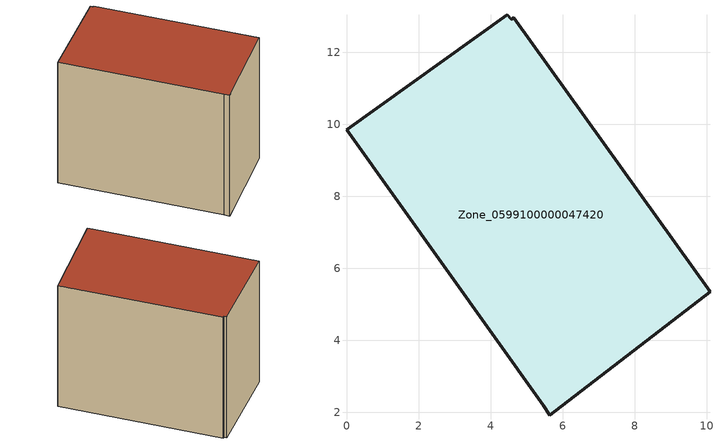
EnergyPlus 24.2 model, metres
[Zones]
Zone_0599100000047420
 floor ground (C_G): 10.09,5.34 5.65,1.93 5.46,2.19 0,9.84 4.47,13.04 4.58,12.91 4.65,12.96 z0
 wall outside (C_F): 5.65,1.93 10.09,5.34 4.65,12.96 4.58,12.91 4.47,13.04 0,9.84 5.46,2.19 5.65,1.93 z0:7.91
 roof outside (C_R): 4.65,12.96 4.58,12.91 4.47,13.04 0,9.84 5.46,2.19 5.65,1.93 10.09,5.34 z7.91
[BUILDING]
Pand.0599100000047420: North Axis=0; Terrain=City; Loads Convergence Tolerance Value=0.04; Temperature Convergence Tolerance Value=0.4; Solar Distribution=FullExterior; Maximum Number of Warmup Days=25; Minimum Number of Warmup Days=1
[Site:Location]
Rotterdam.The.Hague.AP_ZH_NLD Design_Conditions: Latitude=51.96; Longitude=4.45; Time Zone=1; Elevation=-4.5
[SITE:GROUNDTEMPERATURE:BUILDINGSURFACE]
18, 18, 18, 18, 18, 18, 18, 18, 18, 18, 18, 18
[MATERIAL] Thermal Absorptance=0.9; Solar Absorptance=0.7; Visible Absorptance=0.7
Name | Roughness | Thickness | Conductivity | Density | Specific Heat
G.TC.1975-1991 | MediumSmooth | 0.15 | 0.288461 | 540 | 1210
F.TC.1975-1991 | Rough | 0.3 | 0.230769 | 1920 | 840
R.TC.1975-1991 | MediumRough | 0.2 | 0.153846 | 1500 | 1000
[CONSTRUCTION]
C_G: G.TC.1975-1991
C_F: F.TC.1975-1991
C_R: R.TC.1975-1991
[ZONE]
Zone_0599100000047420: Type=1; Multiplier=1; Ceiling Height=Autocalculate; Volume=Autocalculate; Floor Area=autocalculate; Part of Total Floor Area=Yes
[ZONEINFILTRATION:DESIGNFLOWRATE]
Infil_Zone_0599100000047420: Zone or ZoneList or Space or SpaceList=Zone_0599100000047420; Schedule=AlwaysOn; Design Flow Rate Calculation Method=Flow/Area; Flow Rate per Floor Area=0.003; Constant Term Coefficient=1; Temperature Term Coefficient=0; Velocity Term Coefficient=0; Velocity Squared Term Coefficient=0
[HVACTEMPLATE:ZONE:IDEALLOADSAIRSYSTEM]
Zone_0599100000047420: Maximum Heating Supply Air Temperature=50; Minimum Cooling Supply Air Temperature=13; Maximum Heating Supply Air Humidity Ratio=0.0156; Minimum Cooling Supply Air Humidity Ratio=0.0077; Heating Limit=NoLimit; Cooling Limit=NoLimit; Dehumidification Control Type=ConstantSensibleHeatRatio; Cooling Sensible Heat Ratio=0.7; Dehumidification Setpoint=60; Humidification Control Type=None; Humidification Setpoint=30; Outdoor Air Method=None; Outdoor Air Flow Rate per Person=0.00944; Outdoor Air Flow Rate per Zone Floor Area=0; Outdoor Air Flow Rate per Zone=0; Demand Controlled Ventilation Type=None; Outdoor Air Economizer Type=NoEconomizer; Heat Recovery Type=None; Sensible Heat Recovery Effectiveness=0.7; Latent Heat Recovery Effectiveness=0.65
[ZONECONTROL:THERMOSTAT]
ThermostatControl_Zone_0599100000047420: Zone or ZoneList=Zone_0599100000047420; Control Type Schedule=DualSetpointControlType; Control 1=Thermostat_Zone_0599100000047420; Temperature Difference Between Cutout And Setpoint=0
[THERMOSTATSETPOINT:DUALSETPOINT]
Thermostat_Zone_0599100000047420: Heating Setpoint Temperature Schedule=HeatingSetpoint_Zone_0599100000047420; Cooling Setpoint Temperature Schedule=CoolingSetpoint_Zone_0599100000047420
[SCHEDULE:COMPACT]
HeatingSetpoint_Zone_0599100000047420: Through: 12/31, For: AllDays, Until: 24:00, 21
CoolingSetpoint_Zone_0599100000047420: Through: 12/31, For: AllDays, Until: 24:00, 24
DualSetpointControlType: Through: 12/31, For: AllDays, Until: 24:00, 4
AlwaysOn: Through: 12/31, For: AllDays, Until: 24:00, 1
